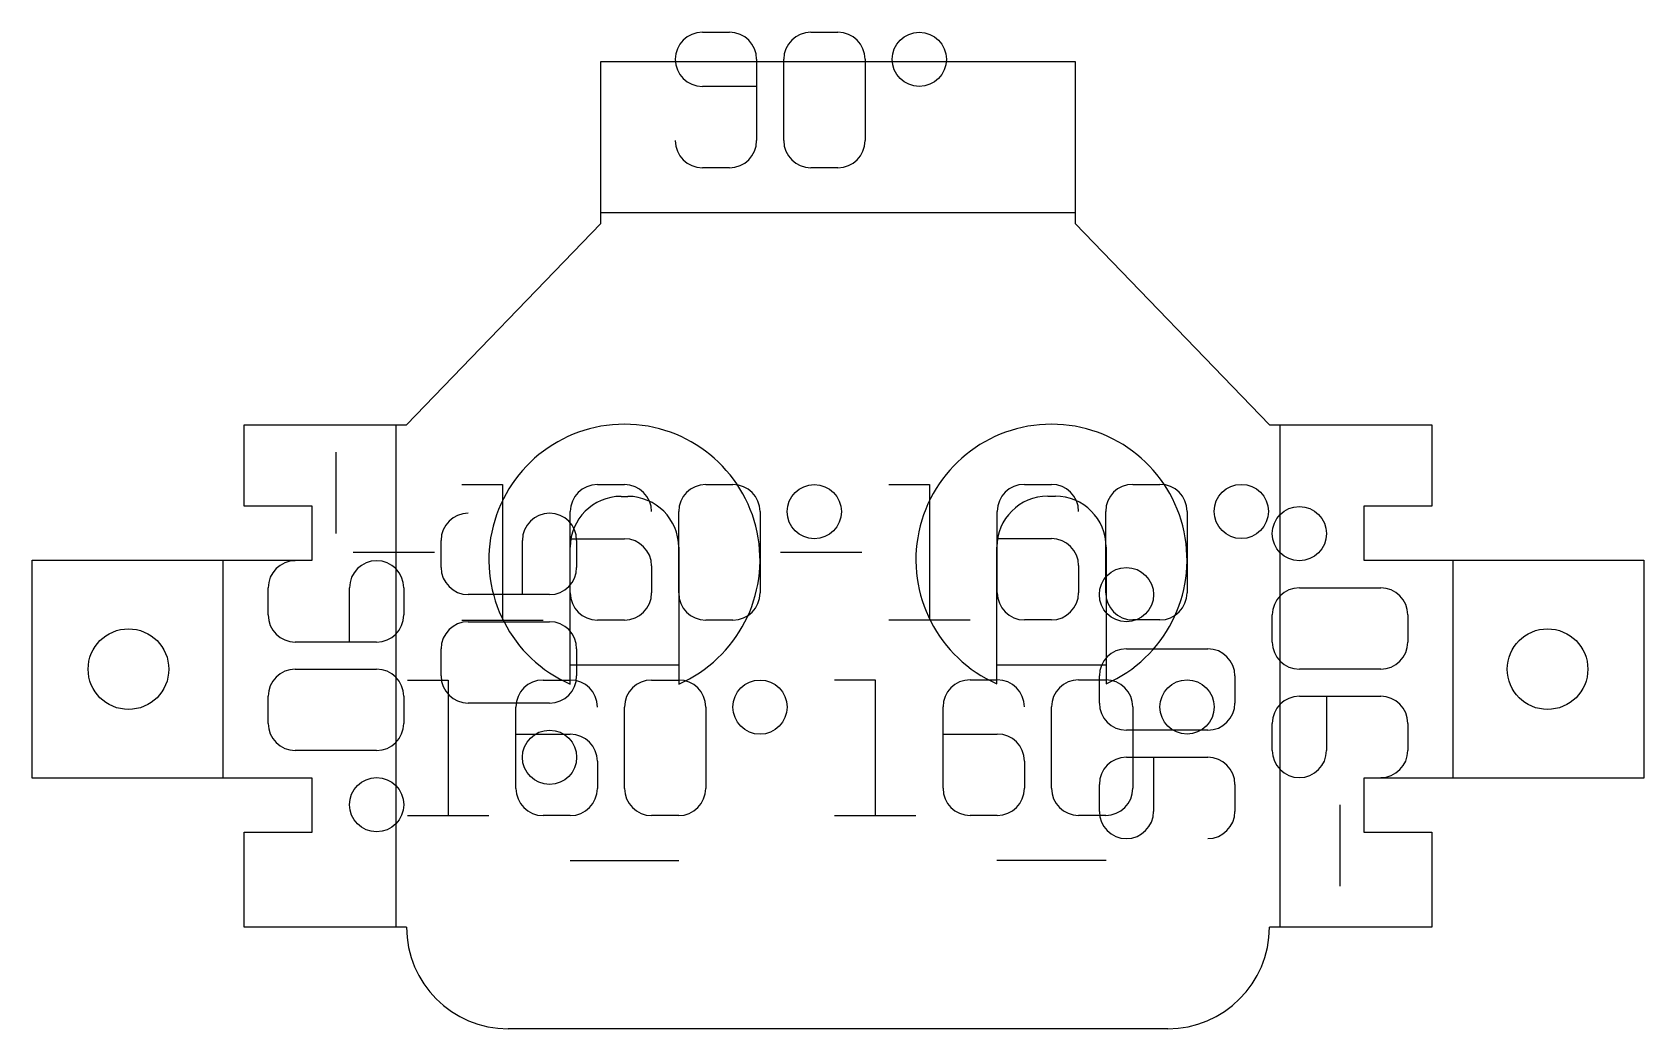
# Model space of a CAD drawing. Header units: millimetres. Extents: x 0 to 23.8, y 0 to 14.7.
import ezdxf

# ---------------------------------------------------------------- set-up
doc = ezdxf.new("R2010")
doc.units = ezdxf.units.MM
for name, color, linetype in [('Unfold027_Sketch', 7, 'CONTINUOUS'), ('Unfold027_Sketch_Bend_Labels', 7, 'CONTINUOUS'), ('Unfold027_Sketch_Bends', 7, 'CONTINUOUS'), ('Unfold027_Sketch_Holes', 7, 'CONTINUOUS'), ('Unfold027_Sketch_Internal', 7, 'CONTINUOUS')]:
    doc.layers.add(name, color=color, linetype=linetype)

msp = doc.modelspace()

# ---------------------------------------------------------------- linework, layer by layer
at = {"layer": 'Unfold027_Sketch'}
for p, q in [((8.389, 12.194), (8.389, 14.274)), ((8.389, 14.274), (15.386, 14.274)), ((15.386, 14.274), (15.386, 12.194)), ((8.389, 11.88), (8.389, 12.194)), ((15.386, 12.194), (15.386, 11.88)), ((5.522, 8.912), (8.389, 11.88)), ((15.386, 11.88), (18.252, 8.912)), ((3.128, 7.712), (3.128, 8.912)), ((3.128, 8.912), (5.208, 8.912)), ((5.208, 8.912), (5.522, 8.912)), ((18.252, 8.912), (18.567, 8.912)), ((18.567, 8.912), (20.647, 8.912)), ((20.647, 8.912), (20.647, 7.712)), ((4.128, 7.712), (3.128, 7.712)), ((4.128, 6.912), (4.128, 7.712)), ((20.647, 7.712), (19.647, 7.712)), ((19.647, 7.712), (19.647, 6.912)), ((0, 3.7), (0, 6.912)), ((0, 6.912), (2.5, 6.912)), ((2.5, 6.912), (3.128, 6.912)), ((3.128, 6.912), (4.128, 6.912)), ((19.647, 6.912), (20.647, 6.912)), ((20.647, 6.912), (21.275, 6.912)), ((21.275, 6.912), (23.775, 6.912)), ((23.775, 6.912), (23.775, 3.7)), ((2.5, 3.7), (0, 3.7)), ((3.128, 3.7), (2.5, 3.7)), ((4.128, 3.7), (3.128, 3.7)), ((4.128, 2.9), (4.128, 3.7)), ((20.647, 3.7), (19.647, 3.7)), ((19.647, 3.7), (19.647, 2.9)), ((21.275, 3.7), (20.647, 3.7)), ((23.775, 3.7), (21.275, 3.7)), ((3.128, 1.5), (3.128, 2.9)), ((3.128, 2.9), (4.128, 2.9)), ((19.647, 2.9), (20.647, 2.9)), ((20.647, 2.9), (20.647, 1.5)), ((5.208, 1.5), (3.128, 1.5)), ((5.522, 1.5), (5.208, 1.5)), ((18.567, 1.5), (18.252, 1.5)), ((20.647, 1.5), (18.567, 1.5)), ((16.752, 0), (7.022, 0))]:
    msp.add_line(p, q, dxfattribs=at)
for centre, start, end in [((7.022, 1.5), 180, -90), ((16.752, 1.5), -90, 0)]:
    msp.add_arc(centre, 1.5, start, end, dxfattribs=at)
at = {"layer": 'Unfold027_Sketch_Bend_Labels'}
for p, q in [((9.887, 14.704), (10.287, 14.704)), ((11.487, 14.704), (11.887, 14.704)), ((10.687, 14.304), (10.687, 13.104)), ((11.087, 13.104), (11.087, 14.304)), ((12.287, 14.304), (12.287, 13.104)), ((10.687, 13.904), (9.887, 13.904)), ((10.287, 12.704), (9.887, 12.704)), ((11.887, 12.704), (11.487, 12.704)), ((4.481, 8.506), (4.481, 7.306)), ((6.337, 8.03), (6.937, 8.03)), ((6.937, 8.03), (6.937, 6.03)), ((8.337, 8.03), (8.737, 8.03)), ((9.937, 8.03), (10.337, 8.03)), ((12.637, 8.033), (13.237, 8.033)), ((13.237, 8.033), (13.237, 6.033)), ((14.637, 8.033), (15.037, 8.033)), ((16.237, 8.033), (16.637, 8.033)), ((7.937, 6.43), (7.937, 7.63)), ((9.537, 6.43), (9.537, 7.63)), ((10.737, 7.63), (10.737, 6.43)), ((14.237, 6.433), (14.237, 7.633)), ((15.837, 6.433), (15.837, 7.633)), ((17.037, 7.633), (17.037, 6.433)), ((6.032, 6.806), (6.032, 7.206)), ((7.232, 6.406), (7.232, 7.206)), ((7.937, 7.23), (8.737, 7.23)), ((8.032, 7.206), (8.032, 6.806)), ((14.237, 7.233), (15.037, 7.233)), ((4.737, 7.03), (5.937, 7.03)), ((11.037, 7.033), (12.237, 7.033)), ((9.137, 6.83), (9.137, 6.43)), ((15.437, 6.833), (15.437, 6.433)), ((3.481, 6.106), (3.481, 6.506)), ((4.681, 5.706), (4.681, 6.506)), ((5.481, 6.506), (5.481, 6.106)), ((18.694, 6.506), (19.894, 6.506)), ((7.632, 6.406), (6.432, 6.406)), ((6.337, 6.03), (7.537, 6.03)), ((6.432, 6.006), (7.632, 6.006)), ((8.737, 6.03), (8.337, 6.03)), ((10.337, 6.03), (9.937, 6.03)), ((12.637, 6.033), (13.837, 6.033)), ((15.037, 6.033), (14.637, 6.033)), ((16.637, 6.033), (16.237, 6.033)), ((18.294, 5.706), (18.294, 6.106)), ((20.294, 6.106), (20.294, 5.706)), ((5.081, 5.706), (3.881, 5.706)), ((6.032, 5.206), (6.032, 5.606)), ((8.032, 5.606), (8.032, 5.206)), ((16.143, 5.606), (17.343, 5.606)), ((3.881, 5.306), (5.081, 5.306)), ((19.894, 5.306), (18.694, 5.306)), ((5.537, 5.146), (6.137, 5.146)), ((6.137, 5.146), (6.137, 3.146)), ((7.537, 5.146), (7.937, 5.146)), ((9.137, 5.146), (9.537, 5.146)), ((11.837, 5.149), (12.437, 5.149)), ((12.437, 5.149), (12.437, 3.149)), ((13.837, 5.149), (14.237, 5.149)), ((15.437, 5.149), (15.837, 5.149)), ((15.743, 4.806), (15.743, 5.206)), ((17.743, 5.206), (17.743, 4.806)), ((3.481, 4.506), (3.481, 4.906)), ((5.481, 4.906), (5.481, 4.506)), ((7.632, 4.806), (6.432, 4.806)), ((18.694, 4.906), (19.894, 4.906)), ((19.094, 4.906), (19.094, 4.106)), ((7.137, 3.546), (7.137, 4.746)), ((8.737, 3.546), (8.737, 4.746)), ((9.937, 4.746), (9.937, 3.546)), ((13.437, 3.549), (13.437, 4.749)), ((15.037, 3.549), (15.037, 4.749)), ((16.237, 4.749), (16.237, 3.549)), ((7.137, 4.346), (7.937, 4.346)), ((13.437, 4.349), (14.237, 4.349)), ((17.343, 4.406), (16.143, 4.406)), ((18.294, 4.106), (18.294, 4.506)), ((20.294, 4.506), (20.294, 4.106)), ((5.081, 4.106), (3.881, 4.106)), ((8.337, 3.946), (8.337, 3.546)), ((14.637, 3.949), (14.637, 3.549)), ((16.143, 4.006), (17.343, 4.006)), ((16.543, 4.006), (16.543, 3.206)), ((15.743, 3.206), (15.743, 3.606)), ((17.743, 3.606), (17.743, 3.206)), ((5.537, 3.146), (6.737, 3.146)), ((7.937, 3.146), (7.537, 3.146)), ((9.537, 3.146), (9.137, 3.146)), ((11.837, 3.149), (13.037, 3.149)), ((14.237, 3.149), (13.837, 3.149)), ((15.837, 3.149), (15.437, 3.149)), ((19.294, 2.106), (19.294, 3.306))]:
    msp.add_line(p, q, dxfattribs=at)
for centre in [(13.087, 14.304), (11.537, 7.63), (17.837, 7.633), (18.694, 7.306), (16.143, 6.406), (10.737, 4.746), (17.037, 4.749), (7.632, 4.006), (5.081, 3.306)]:
    msp.add_circle(centre, 0.4, dxfattribs=at)
for centre, start, end in [((9.887, 14.304), 90, -90), ((10.287, 14.304), 0, 90), ((11.487, 14.304), 90, 180), ((11.887, 14.304), 0, 90), ((9.887, 13.104), -180, -90), ((10.287, 13.104), -90, 0), ((11.487, 13.104), -180, -90), ((11.887, 13.104), -90, 0), ((8.337, 7.63), 90, 180), ((8.737, 7.63), 0, 90), ((9.937, 7.63), 90, 180), ((10.337, 7.63), 0, 90), ((14.637, 7.633), 90, 180), ((15.037, 7.633), 0, 90), ((16.237, 7.633), 90, 180), ((16.637, 7.633), 0, 90), ((6.432, 7.206), 90, 180), ((7.632, 7.206), 0, -180), ((8.737, 6.83), 0, 90), ((15.037, 6.833), 0, 90), ((3.881, 6.506), 90, -180), ((5.081, 6.506), 0, -180), ((6.432, 6.806), -180, -90), ((7.632, 6.806), -90, 0), ((8.337, 6.43), 180, -90), ((8.737, 6.43), -90, 0), ((9.937, 6.43), 180, -90), ((10.337, 6.43), -90, 0), ((14.637, 6.433), 180, -90), ((15.037, 6.433), -90, 0), ((16.237, 6.433), 180, -90), ((16.637, 6.433), -90, 0), ((18.694, 6.106), 90, -180), ((19.894, 6.106), 0, 90), ((3.881, 6.106), -180, -90), ((5.081, 6.106), -90, 0), ((6.432, 5.606), 90, 180), ((7.632, 5.606), 0, 90), ((16.143, 5.206), 90, -180), ((17.343, 5.206), 0, 90), ((18.694, 5.706), 180, -90), ((19.894, 5.706), -90, 0), ((3.881, 4.906), 90, 180), ((5.081, 4.906), 0, 90), ((6.432, 5.206), -180, -90), ((7.537, 4.746), 90, -180), ((7.632, 5.206), -90, 0), ((7.937, 4.746), 0, 90), ((9.137, 4.746), 90, -180), ((9.537, 4.746), 0, 90), ((13.837, 4.749), 90, -180), ((14.237, 4.749), 0, 90), ((15.437, 4.749), 90, 180), ((15.837, 4.749), 0, 90), ((16.143, 4.806), 180, -90), ((17.343, 4.806), -90, 0), ((18.694, 4.506), 90, -180), ((19.894, 4.506), 0, 90), ((3.881, 4.506), 180, -90), ((5.081, 4.506), -90, 0), ((7.937, 3.946), 0, 90), ((14.237, 3.949), 0, 90), ((18.694, 4.106), -180, 0), ((19.894, 4.106), -90, 0), ((16.143, 3.606), 90, -180), ((17.343, 3.606), 0, 90), ((7.537, 3.546), 180, -90), ((7.937, 3.546), -90, 0), ((9.137, 3.546), 180, -90), ((9.537, 3.546), -90, 0), ((13.837, 3.549), 180, -90), ((14.237, 3.549), -90, 0), ((15.437, 3.549), 180, -90), ((15.837, 3.549), -90, 0), ((16.143, 3.206), 180, 0), ((17.343, 3.206), -90, 0)]:
    msp.add_arc(centre, 0.4, start, end, dxfattribs=at)
at = {"layer": 'Unfold027_Sketch_Bends'}
for p, q in [((15.386, 12.037), (8.389, 12.037)), ((5.365, 8.912), (5.365, 1.5)), ((18.41, 1.5), (18.41, 8.912)), ((2.814, 6.912), (2.814, 3.7)), ((20.961, 3.7), (20.961, 6.912)), ((9.537, 5.363), (7.937, 5.363)), ((15.844, 5.366), (14.231, 5.366)), ((9.537, 2.479), (7.937, 2.479)), ((15.844, 2.482), (14.231, 2.482))]:
    msp.add_line(p, q, dxfattribs=at)
at = {"layer": 'Unfold027_Sketch_Holes'}
for centre in [(1.42, 5.306), (22.355, 5.306)]:
    msp.add_circle(centre, 0.595, dxfattribs=at)
at = {"layer": 'Unfold027_Sketch_Internal'}
for p, q in [((8.687, 7.855), (8.787, 7.855)), ((14.981, 7.858), (15.094, 7.858)), ((7.937, 5.555), (7.937, 7.105)), ((9.537, 7.105), (9.537, 5.555)), ((14.231, 5.558), (14.231, 7.108)), ((15.844, 7.108), (15.844, 5.558)), ((7.937, 5.171), (7.937, 5.555)), ((9.537, 5.555), (9.537, 5.171)), ((14.231, 5.174), (14.231, 5.558)), ((15.844, 5.558), (15.844, 5.174)), ((7.937, 5.087), (7.937, 5.171)), ((9.537, 5.171), (9.537, 5.087)), ((14.231, 5.09), (14.231, 5.174)), ((15.844, 5.174), (15.844, 5.09))]:
    msp.add_line(p, q, dxfattribs=at)
for centre, radius, start, end in [((8.737, 6.92), 2, -66.4218, -113.5782), ((15.037, 6.92), 2, -66.2057, -113.7943), ((8.687, 7.105), 0.75, 90, -180), ((8.787, 7.105), 0.75, 0, 90), ((14.981, 7.108), 0.75, 90, -180), ((15.094, 7.108), 0.75, 0, 90)]:
    msp.add_arc(centre, radius, start, end, dxfattribs=at)

doc.saveas('drawing.dxf')
